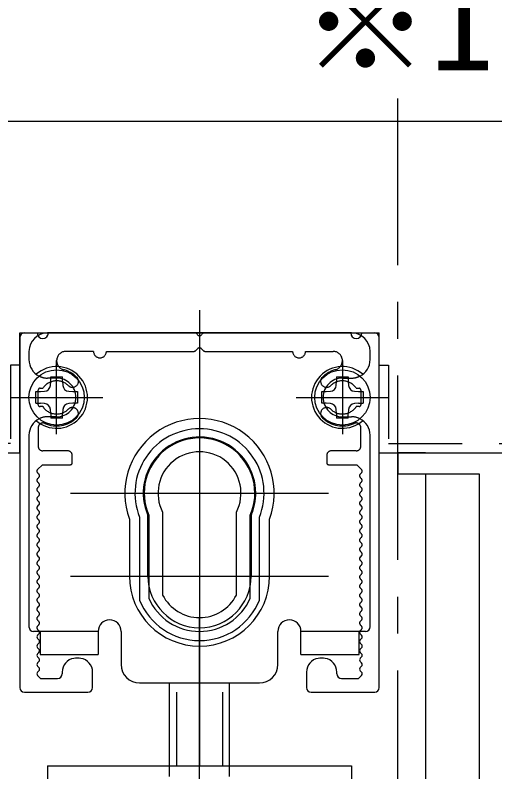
# Model space of a CAD drawing. Units: millimetres, scale not verified. Extents: x -800 to 800, y -554 to 554.
# Drawn here: x -475.2 to -423.2, y 371.4 to 453.6 of the extents above; entities that cross this region are included whole.
import ezdxf
from ezdxf.enums import TextEntityAlignment as Align

# ---------------------------------------------------------------- set-up
doc = ezdxf.new("R2010")
doc.units = ezdxf.units.MM
doc.header["$LTSCALE"] = 4
for name, pattern in [('CHAIN1', [8, 5, -1, 1, -1]), ('USER1', [19.05, 12.7, -6.35]), ('USER11', [14.01, 12, -1, 0.01, -1]), ('USER9', [3, 2, -1])]:
    doc.linetypes.add(name, pattern=pattern)
doc.layers.add('2-0', color=7, linetype='Continuous', lineweight=25)
doc.styles.add('ＭＳ ゴシック', font='')
doc.styles.get('ＭＳ ゴシック').set_extended_font_data('MS Gothic')

msp = doc.modelspace()

# ---------------------------------------------------------------- linework, layer by layer
at = {"layer": '2-0', "linetype": 'CHAIN1'}
msp.add_line((-433.699, 170.45), (-433.699, 444.516), dxfattribs=at)
at = {"layer": '2-0'}
for p, q in [((-490.699, 442.082), (-376.699, 442.082)), ((-474.199, 419.082), (-472.799, 419.082)), ((-438.699, 419.082), (-471.699, 419.082)), ((-471.599, 419.082), (-455.718, 419.082)), ((-469.599, 419.082), (-440.799, 419.082)), ((-440.799, 419.082), (-469.599, 419.082)), ((-454.679, 419.082), (-438.799, 419.082)), ((-437.599, 419.082), (-436.199, 419.082)), ((-435.699, 406.082), (-435.699, 419.082)), ((-474.699, 418.582), (-474.699, 380.582)), ((-435.699, 380.582), (-435.699, 418.582)), ((-473.699, 417.082), (-473.699, 416.182)), ((-436.699, 416.182), (-436.699, 417.082)), ((-471.329, 413.832), (-471.329, 414.332)), ((-471.329, 414.332), (-470.069, 414.332)), ((-470.069, 413.832), (-470.069, 414.332)), ((-440.329, 414.332), (-439.069, 414.332)), ((-440.329, 414.332), (-440.329, 413.832)), ((-439.069, 414.332), (-439.069, 413.832)), ((-471.362, 413.391), (-471.329, 413.832)), ((-470.069, 413.832), (-470.035, 413.391)), ((-440.362, 413.391), (-440.329, 413.832)), ((-439.069, 413.832), (-439.035, 413.391)), ((-472.949, 412.712), (-472.449, 412.712)), ((-472.949, 411.452), (-472.949, 412.712)), ((-472.449, 412.712), (-472.007, 412.746)), ((-469.39, 412.746), (-468.949, 412.712)), ((-468.949, 412.712), (-468.449, 412.712)), ((-468.449, 412.712), (-468.449, 411.452)), ((-441.949, 411.452), (-441.949, 412.712)), ((-441.949, 412.712), (-441.449, 412.712)), ((-441.449, 412.712), (-441.007, 412.746)), ((-438.39, 412.746), (-437.949, 412.712)), ((-437.949, 412.712), (-437.449, 412.712)), ((-437.449, 412.712), (-437.449, 411.452)), ((-472.949, 411.452), (-472.449, 411.452)), ((-472.007, 411.419), (-472.449, 411.452)), ((-471.329, 410.332), (-471.362, 410.774)), ((-470.035, 410.774), (-470.069, 410.332)), ((-468.949, 411.452), (-469.39, 411.419)), ((-468.449, 411.452), (-468.949, 411.452)), ((-441.449, 411.452), (-441.949, 411.452)), ((-441.007, 411.419), (-441.449, 411.452)), ((-440.329, 410.332), (-440.362, 410.774)), ((-439.035, 410.774), (-439.069, 410.332)), ((-437.949, 411.452), (-438.39, 411.419)), ((-437.949, 411.452), (-437.449, 411.452)), ((-471.329, 410.332), (-471.329, 409.832)), ((-470.069, 409.832), (-470.069, 410.332)), ((-440.329, 410.332), (-440.329, 409.832)), ((-439.069, 409.832), (-439.069, 410.332)), ((-470.069, 409.832), (-471.329, 409.832)), ((-439.069, 409.832), (-440.329, 409.832)), ((-473.699, 407.982), (-473.699, 387.182)), ((-436.699, 387.182), (-436.699, 407.982)), ((-488.699, 406.082), (-474.699, 406.082)), ((-435.699, 406.082), (-378.699, 406.082)), ((-433.699, 406.082), (-433.699, 403.782)), ((-430.699, 406.082), (-433.699, 406.082)), ((-433.699, 403.782), (-424.849, 403.782)), ((-430.699, 403.782), (-430.699, 200.582)), ((-424.849, 403.782), (-424.849, 356.082)), ((-459.199, 399.621), (-459.199, 390.621)), ((-451.199, 390.621), (-451.199, 399.621)), ((-449.699, 392.682), (-449.699, 399.284)), ((-462.799, 398.88), (-462.799, 392.682)), ((-461.699, 399.084), (-461.699, 390.084)), ((-448.699, 390.084), (-448.699, 399.084)), ((-447.599, 392.682), (-447.599, 398.88)), ((-449.699, 390.284), (-449.699, 392.682)), ((-472.499, 386.682), (-473.199, 386.682)), ((-472.772, 386.259), (-472.625, 386.405)), ((-466.199, 386.682), (-466.199, 384.182)), ((-463.699, 386.682), (-463.699, 383.082)), ((-446.699, 383.082), (-446.699, 386.682)), ((-444.199, 384.182), (-444.199, 386.682)), ((-437.199, 386.682), (-437.899, 386.682)), ((-437.772, 386.405), (-437.625, 386.259)), ((-472.625, 385.759), (-472.772, 385.905)), ((-472.772, 385.259), (-472.625, 385.405)), ((-437.625, 385.905), (-437.772, 385.759)), ((-437.772, 385.405), (-437.625, 385.259)), ((-472.625, 384.759), (-472.772, 384.905)), ((-437.625, 384.905), (-437.772, 384.759)), ((-472.772, 384.259), (-472.625, 384.405)), ((-472.625, 383.759), (-472.772, 383.905)), ((-437.772, 384.405), (-437.625, 384.259)), ((-437.625, 383.905), (-437.772, 383.759)), ((-472.772, 383.259), (-472.625, 383.405)), ((-472.625, 382.759), (-472.772, 382.905)), ((-437.772, 383.405), (-437.625, 383.259)), ((-437.625, 382.905), (-437.772, 382.759)), ((-472.772, 382.259), (-472.625, 382.405)), ((-470.099, 382.271), (-470.099, 382.082)), ((-466.799, 380.582), (-466.799, 382.271)), ((-443.599, 382.271), (-443.599, 380.582)), ((-440.299, 382.082), (-440.299, 382.271)), ((-437.772, 382.405), (-437.625, 382.259)), ((-472.449, 381.582), (-472.772, 381.905)), ((-472.449, 381.582), (-470.599, 381.582)), ((-439.799, 381.582), (-437.949, 381.582)), ((-437.625, 381.905), (-437.949, 381.582)), ((-461.699, 381.082), (-448.699, 381.082)), ((-458.449, 370.943), (-458.449, 381.082)), ((-451.949, 370.943), (-451.949, 381.082)), ((-474.199, 380.082), (-467.299, 380.082)), ((-457.699, 380.082), (-457.699, 372.082)), ((-455.199, 380.082), (-455.199, 372.082)), ((-452.699, 380.082), (-452.699, 372.082)), ((-443.099, 380.082), (-436.199, 380.082)), ((-471.699, 372.082), (-438.699, 372.082)), ((-471.699, 372.082), (-471.699, 200.582)), ((-438.699, 372.082), (-438.699, 200.582))]:
    msp.add_line(p, q, dxfattribs=at)
at = {"layer": '2-0', "linetype": 'USER11'}
for p, q in [((-455.199, 421.547), (-455.199, 376.547)), ((-455.199, 419.158), (-455.199, 415.158)), ((-470.699, 408.082), (-470.699, 416.082)), ((-455.199, 415.682), (-455.199, 387.682)), ((-439.699, 416.082), (-439.699, 408.082)), ((-475.699, 412.082), (-465.699, 412.082)), ((-444.699, 412.082), (-434.699, 412.082)), ((-455.199, 406.682), (-455.199, 378.682)), ((-469.199, 401.682), (-441.199, 401.682)), ((-466.903, 401.682), (-443.088, 401.682)), ((-455.199, 397.882), (-455.199, 387.482)), ((-469.199, 392.682), (-441.199, 392.682)), ((-465.023, 392.682), (-445.386, 392.682)), ((-455.199, 342.043), (-455.199, 388.243)), ((-455.199, 346.918), (-455.199, 372.743))]:
    msp.add_line(p, q, dxfattribs=at)
at = {"layer": '2-0', "linetype": 'USER1'}
for p, q in [((-455.411, 417.37), (-455.611, 417.17)), ((-454.786, 417.17), (-454.986, 417.37)), ((-466.699, 417.082), (-469.685, 417.082)), ((-465.299, 417.082), (-455.823, 417.082)), ((-454.574, 417.082), (-445.099, 417.082)), ((-443.699, 417.082), (-440.712, 417.082)), ((-470.699, 414.182), (-471.699, 414.182)), ((-439.699, 414.182), (-438.699, 414.182)), ((-472.699, 411.282), (-472.699, 412.882)), ((-472.499, 413.082), (-472.195, 413.082)), ((-438.202, 413.082), (-437.899, 413.082)), ((-437.699, 412.882), (-437.699, 411.282)), ((-472.195, 411.082), (-472.499, 411.082)), ((-437.899, 411.082), (-438.202, 411.082)), ((-470.699, 409.982), (-471.699, 409.982)), ((-439.699, 409.982), (-438.699, 409.982)), ((-472.699, 408.81), (-472.699, 406.782)), ((-437.699, 406.782), (-437.699, 408.81)), ((-469.499, 406.282), (-472.199, 406.282)), ((-438.199, 406.282), (-440.899, 406.282)), ((-468.999, 404.982), (-468.999, 405.782)), ((-441.399, 405.782), (-441.399, 404.982)), ((-472.772, 404.259), (-472.249, 404.782)), ((-472.249, 404.782), (-469.199, 404.782)), ((-441.199, 404.782), (-438.149, 404.782)), ((-438.149, 404.782), (-437.625, 404.259)), ((-472.625, 403.759), (-472.772, 403.905)), ((-472.772, 403.259), (-472.625, 403.405)), ((-437.625, 403.905), (-437.772, 403.759)), ((-437.772, 403.405), (-437.625, 403.259)), ((-472.625, 402.759), (-472.772, 402.905)), ((-437.625, 402.905), (-437.772, 402.759)), ((-472.772, 402.259), (-472.625, 402.405)), ((-472.625, 401.759), (-472.772, 401.905)), ((-437.772, 402.405), (-437.625, 402.259)), ((-437.625, 401.905), (-437.772, 401.759)), ((-472.772, 401.259), (-472.625, 401.405)), ((-472.625, 400.759), (-472.772, 400.905)), ((-437.772, 401.405), (-437.625, 401.259)), ((-437.625, 400.905), (-437.772, 400.759)), ((-472.772, 400.259), (-472.625, 400.405)), ((-437.772, 400.405), (-437.625, 400.259)), ((-472.625, 399.759), (-472.772, 399.905)), ((-472.772, 399.259), (-472.625, 399.405)), ((-460.799, 392.682), (-460.799, 399.263)), ((-449.599, 399.263), (-449.599, 392.682)), ((-437.625, 399.905), (-437.772, 399.759)), ((-437.772, 399.405), (-437.625, 399.259)), ((-472.625, 398.759), (-472.772, 398.905)), ((-437.625, 398.905), (-437.772, 398.759)), ((-472.772, 398.259), (-472.625, 398.405)), ((-472.625, 397.759), (-472.772, 397.905)), ((-437.772, 398.405), (-437.625, 398.259)), ((-437.625, 397.905), (-437.772, 397.759)), ((-472.772, 397.259), (-472.625, 397.405)), ((-472.625, 396.759), (-472.772, 396.905)), ((-437.772, 397.405), (-437.625, 397.259)), ((-437.625, 396.905), (-437.772, 396.759)), ((-472.772, 396.259), (-472.625, 396.405)), ((-437.772, 396.405), (-437.625, 396.259)), ((-472.625, 395.759), (-472.772, 395.905)), ((-472.772, 395.259), (-472.625, 395.405)), ((-437.625, 395.905), (-437.772, 395.759)), ((-437.772, 395.405), (-437.625, 395.259)), ((-472.625, 394.759), (-472.772, 394.905)), ((-472.772, 394.259), (-472.625, 394.405)), ((-437.625, 394.905), (-437.772, 394.759)), ((-437.772, 394.405), (-437.625, 394.259)), ((-472.625, 393.759), (-472.772, 393.905)), ((-437.625, 393.905), (-437.772, 393.759)), ((-472.772, 393.259), (-472.625, 393.405)), ((-472.625, 392.759), (-472.772, 392.905)), ((-437.772, 393.405), (-437.625, 393.259)), ((-437.625, 392.905), (-437.772, 392.759)), ((-472.772, 392.259), (-472.625, 392.405)), ((-472.625, 391.759), (-472.772, 391.905)), ((-437.772, 392.405), (-437.625, 392.259)), ((-437.625, 391.905), (-437.772, 391.759)), ((-472.772, 391.259), (-472.625, 391.405)), ((-437.772, 391.405), (-437.625, 391.259)), ((-472.625, 390.759), (-472.772, 390.905)), ((-472.772, 390.259), (-472.625, 390.405)), ((-437.625, 390.905), (-437.772, 390.759)), ((-437.772, 390.405), (-437.625, 390.259)), ((-472.625, 389.759), (-472.772, 389.905)), ((-472.772, 389.259), (-472.625, 389.405)), ((-437.625, 389.905), (-437.772, 389.759)), ((-437.772, 389.405), (-437.625, 389.259)), ((-472.625, 388.759), (-472.772, 388.905)), ((-437.625, 388.905), (-437.772, 388.759)), ((-472.772, 388.259), (-472.625, 388.405)), ((-472.625, 387.759), (-472.772, 387.905)), ((-437.772, 388.405), (-437.625, 388.259)), ((-437.625, 387.905), (-437.772, 387.759)), ((-472.772, 387.259), (-472.625, 387.405)), ((-437.772, 387.405), (-437.625, 387.259)), ((-472.625, 386.759), (-472.772, 386.905)), ((-466.204, 386.682), (-472.499, 386.682)), ((-437.899, 386.682), (-444.194, 386.682)), ((-437.625, 386.905), (-437.772, 386.759))]:
    msp.add_line(p, q, dxfattribs=at)
at = {"layer": '2-0', "linetype": 'USER9'}
for points in [[(-474.699, 415.582), (-475.699, 415.582), (-475.699, 407.082), (-486.784, 407.082), (-488.699, 408.996), (-488.699, 427.582)], [(-435.699, 415.582), (-434.699, 415.582), (-434.699, 407.082), (-380.613, 407.082), (-378.699, 408.996), (-378.699, 427.582)]]:
    msp.add_lwpolyline(points, dxfattribs=at)
at = {"layer": '2-0'}
for points in [[(-474.699, 406.082), (-474.699, 419.082), (-435.699, 419.082)], [(-460.699, 399.284), (-460.699, 392.682), (-460.699, 390.284)], [(-472.499, 386.682), (-472.499, 384.182), (-466.199, 384.182)], [(-444.199, 384.182), (-437.899, 384.182), (-437.899, 386.682)]]:
    msp.add_lwpolyline(points, dxfattribs=at)
for centre in [(-470.699, 412.082), (-439.699, 412.082)]:
    msp.add_circle(centre, 3, dxfattribs=at)
for centre, radius, start, end in [((-474.199, 418.582), 0.5, 90, 180), ((-471.699, 417.082), 2, 90, 180), ((-472.199, 419.082), 0.6, 180, 360), ((-455.718, 418.782), 0.3, 30, 90), ((-454.679, 418.782), 0.3, 90, 150), ((-438.199, 419.082), 0.6, 180, 360), ((-438.699, 417.082), 2, 360, 90), ((-436.199, 418.582), 0.5, 0, 90), ((-455.199, 419.082), 0.3, 210, 270), ((-455.199, 419.082), 0.3, 270, 330), ((-471.699, 416.182), 2, 180, 243.07007), ((-438.699, 416.182), 2, 296.92993, 360), ((-470.699, 412.082), 3.35, 228.58326, 131.41674), ((-439.699, 412.082), 3.35, 48.58326, 311.41674), ((-472.06, 413.444), 0.7, 274.33284, 355.66716), ((-469.337, 413.444), 0.7, 184.33284, 265.66716), ((-441.06, 413.444), 0.7, 274.33284, 355.66716), ((-438.337, 413.444), 0.7, 184.33284, 265.66716), ((-472.06, 410.721), 0.7, 4.33284, 85.66716), ((-469.337, 410.721), 0.7, 94.33284, 175.66716), ((-441.06, 410.721), 0.7, 4.33284, 85.66716), ((-438.337, 410.721), 0.7, 94.33284, 175.66716), ((-471.699, 407.982), 2, 116.92993, 180), ((-455.199, 401.682), 8.1, 339.76329, 200.23671), ((-438.699, 407.982), 2, 0, 63.07007), ((-455.199, 401.682), 7, 90, 201.78679), ((-455.199, 401.682), 7, 338.21321, 90), ((-455.199, 401.682), 6, 336.44354, 203.55646), ((-455.199, 401.682), 4.5, 332.73396, 207.26604), ((-455.199, 392.682), 7.6, 180, 360), ((-455.199, 392.682), 6, 203.55646, 336.44354), ((-455.199, 392.682), 4.5, 207.26604, 332.73396), ((-455.199, 392.682), 7, 201.78679, 270), ((-455.199, 392.682), 7, 270, 338.21321), ((-464.949, 386.682), 1.25, 360, 180), ((-445.449, 386.682), 1.25, 360, 180), ((-473.199, 387.182), 0.5, 180, 270), ((-437.199, 387.182), 0.5, 270, 360), ((-472.595, 386.082), 0.25, 135, 180), ((-472.802, 386.582), 0.25, 315, 360), ((-437.595, 386.582), 0.25, 180, 225), ((-437.802, 386.082), 0.25, 0, 45), ((-472.595, 386.082), 0.25, 180, 225), ((-472.802, 385.582), 0.25, 360, 45), ((-472.802, 385.582), 0.25, 315, 360), ((-437.595, 385.582), 0.25, 135, 180), ((-437.595, 385.582), 0.25, 180, 225), ((-437.802, 386.082), 0.25, 315, 360), ((-472.595, 385.082), 0.25, 135, 180), ((-472.595, 385.082), 0.25, 180, 225), ((-472.802, 384.582), 0.25, 360, 45), ((-472.802, 384.582), 0.25, 315, 360), ((-437.595, 384.582), 0.25, 135, 180), ((-437.595, 384.582), 0.25, 180, 225), ((-437.802, 385.082), 0.25, 0, 45), ((-437.802, 385.082), 0.25, 315, 0), ((-472.595, 384.082), 0.25, 135, 180), ((-472.595, 384.082), 0.25, 180, 225), ((-472.802, 383.582), 0.25, 0, 45), ((-468.599, 382.271), 1.5, 98.62693, 180), ((-468.449, 381.282), 2.5, 81.37307, 98.62693), ((-468.299, 382.271), 1.5, 360, 81.37307), ((-442.099, 382.271), 1.5, 98.62693, 180), ((-441.949, 381.282), 2.5, 81.37307, 98.62693), ((-441.799, 382.271), 1.5, 360, 81.37307), ((-437.595, 383.582), 0.25, 135, 180), ((-437.802, 384.082), 0.25, 360, 45), ((-437.802, 384.082), 0.25, 315, 0), ((-472.595, 383.082), 0.25, 135, 180), ((-472.595, 383.082), 0.25, 180, 225), ((-472.802, 383.582), 0.25, 315, 0), ((-461.699, 383.082), 2, 180, 270), ((-448.699, 383.082), 2, 270, 0), ((-437.595, 383.582), 0.25, 180, 225), ((-437.802, 383.082), 0.25, 0, 45), ((-437.802, 383.082), 0.25, 315, 360), ((-472.595, 382.082), 0.25, 135, 180), ((-472.595, 382.082), 0.25, 180, 225), ((-472.802, 382.582), 0.25, 360, 45), ((-472.802, 382.582), 0.25, 315, 360), ((-470.599, 382.082), 0.5, 270, 0), ((-439.799, 382.082), 0.5, 180, 270), ((-437.595, 382.582), 0.25, 135, 180), ((-437.595, 382.582), 0.25, 180, 225), ((-437.802, 382.082), 0.25, 360, 45), ((-437.802, 382.082), 0.25, 315, 0), ((-474.199, 380.582), 0.5, 180, 270), ((-467.299, 380.582), 0.5, 270, 0), ((-443.099, 380.582), 0.5, 180, 270), ((-436.199, 380.582), 0.5, 270, 0)]:
    msp.add_arc(centre, radius, start, end, dxfattribs=at)
at = {"layer": '2-0', "linetype": 'USER1'}
for centre, radius, start, end in [((-455.199, 417.158), 0.3, 90, 135), ((-455.199, 417.158), 0.3, 45, 90), ((-469.685, 416.069), 1.013, 90, 255.73753), ((-465.999, 417.082), 0.7, 180, 360), ((-455.823, 417.382), 0.3, 270, 315), ((-454.574, 417.382), 0.3, 225, 270), ((-444.399, 417.082), 0.7, 180, 360), ((-440.712, 416.069), 1.013, 284.26247, 90), ((-470.699, 412.082), 3.1, 45.58469, 75.73753), ((-439.699, 412.082), 3.1, 104.26247, 134.41531), ((-471.699, 416.182), 2, 243.07007, 270), ((-470.699, 412.082), 2.1, 270, 90), ((-468.984, 413.832), 0.65, 225.58469, 45.58469), ((-441.413, 413.832), 0.65, 134.41531, 314.41531), ((-439.699, 412.082), 2.1, 90, 270), ((-438.699, 416.182), 2, 270, 296.92993), ((-470.699, 412.082), 1.8, 45.58469, 146.25101), ((-439.699, 412.082), 1.8, 33.74899, 134.41531), ((-472.499, 412.882), 0.2, 90, 180), ((-437.899, 412.882), 0.2, 360, 90), ((-472.499, 411.282), 0.2, 180, 270), ((-470.699, 412.082), 1.8, 213.74899, 314.41531), ((-468.984, 410.332), 0.65, 314.41531, 134.41531), ((-441.413, 410.332), 0.65, 45.58469, 225.58469), ((-439.699, 412.082), 1.8, 225.58469, 326.25101), ((-437.899, 411.282), 0.2, 270, 0), ((-471.699, 407.982), 2, 90, 116.92993), ((-438.699, 407.982), 2, 63.07007, 90), ((-472.199, 408.81), 0.5, 65.37568, 180), ((-470.699, 412.082), 3.1, 245.37568, 314.41531), ((-439.699, 412.082), 3.1, 225.58469, 294.62432), ((-438.199, 408.81), 0.5, 0, 114.62432), ((-455.199, 401.682), 6.1, 0, 203.35984), ((-472.199, 406.782), 0.5, 180, 270), ((-438.199, 406.782), 0.5, 270, 0), ((-469.499, 405.782), 0.5, 360, 90), ((-440.899, 405.782), 0.5, 90, 180), ((-472.595, 404.082), 0.25, 135, 180), ((-469.199, 404.982), 0.2, 270, 360), ((-441.199, 404.982), 0.2, 180, 270), ((-437.802, 404.082), 0.25, 315, 45), ((-472.595, 404.082), 0.25, 180, 225), ((-472.802, 403.582), 0.25, 360, 45), ((-472.802, 403.582), 0.25, 315, 0), ((-437.595, 403.582), 0.25, 135, 180), ((-437.595, 403.582), 0.25, 180, 225), ((-472.595, 403.082), 0.25, 135, 180), ((-472.595, 403.082), 0.25, 180, 225), ((-472.802, 402.582), 0.25, 360, 45), ((-472.802, 402.582), 0.25, 315, 0), ((-437.595, 402.582), 0.25, 135, 180), ((-437.595, 402.582), 0.25, 180, 225), ((-437.802, 403.082), 0.25, 0, 45), ((-437.802, 403.082), 0.25, 315, 0), ((-472.595, 402.082), 0.25, 135, 180), ((-472.595, 402.082), 0.25, 180, 225), ((-472.802, 401.582), 0.25, 0, 45), ((-437.595, 401.582), 0.25, 135, 180), ((-437.802, 402.082), 0.25, 0, 45), ((-437.802, 402.082), 0.25, 315, 360), ((-472.595, 401.082), 0.25, 135, 180), ((-472.595, 401.082), 0.25, 180, 225), ((-472.802, 401.582), 0.25, 315, 360), ((-455.199, 401.682), 6.1, 336.64016, 0), ((-437.595, 401.582), 0.25, 180, 225), ((-437.802, 401.082), 0.25, 0, 45), ((-437.802, 401.082), 0.25, 315, 0), ((-472.595, 400.082), 0.25, 135, 180), ((-472.595, 400.082), 0.25, 180, 225), ((-472.802, 400.582), 0.25, 0, 45), ((-472.802, 400.582), 0.25, 315, 0), ((-437.595, 400.582), 0.25, 135, 180), ((-437.595, 400.582), 0.25, 180, 225), ((-437.802, 400.082), 0.25, 360, 45), ((-437.802, 400.082), 0.25, 315, 0), ((-472.595, 399.082), 0.25, 135, 180), ((-472.802, 399.582), 0.25, 360, 45), ((-472.802, 399.582), 0.25, 315, 360), ((-437.595, 399.582), 0.25, 135, 180), ((-437.595, 399.582), 0.25, 180, 225), ((-437.802, 399.082), 0.25, 360, 45), ((-472.595, 399.082), 0.25, 180, 225), ((-472.802, 398.582), 0.25, 315, 45), ((-437.595, 398.582), 0.25, 135, 225), ((-437.802, 399.082), 0.25, 315, 0), ((-472.595, 398.082), 0.25, 135, 180), ((-472.595, 398.082), 0.25, 180, 225), ((-472.802, 397.582), 0.25, 360, 45), ((-437.595, 397.582), 0.25, 135, 180), ((-437.802, 398.082), 0.25, 0, 45), ((-437.802, 398.082), 0.25, 315, 360), ((-472.595, 397.082), 0.25, 135, 180), ((-472.595, 397.082), 0.25, 180, 225), ((-472.802, 397.582), 0.25, 315, 360), ((-437.595, 397.582), 0.25, 180, 225), ((-437.802, 397.082), 0.25, 0, 45), ((-437.802, 397.082), 0.25, 315, 0), ((-472.595, 396.082), 0.25, 135, 180), ((-472.595, 396.082), 0.25, 180, 225), ((-472.802, 396.582), 0.25, 360, 45), ((-472.802, 396.582), 0.25, 315, 0), ((-437.595, 396.582), 0.25, 135, 180), ((-437.595, 396.582), 0.25, 180, 225), ((-437.802, 396.082), 0.25, 360, 45), ((-437.802, 396.082), 0.25, 315, 360), ((-472.595, 395.082), 0.25, 135, 180), ((-472.802, 395.582), 0.25, 0, 45), ((-472.802, 395.582), 0.25, 315, 360), ((-437.595, 395.582), 0.25, 135, 180), ((-437.595, 395.582), 0.25, 180, 225), ((-437.802, 395.082), 0.25, 360, 45), ((-472.595, 395.082), 0.25, 180, 225), ((-472.802, 394.582), 0.25, 360, 45), ((-472.802, 394.582), 0.25, 315, 0), ((-437.595, 394.582), 0.25, 135, 180), ((-437.595, 394.582), 0.25, 180, 225), ((-437.802, 395.082), 0.25, 315, 0), ((-472.595, 394.082), 0.25, 135, 180), ((-472.595, 394.082), 0.25, 180, 225), ((-472.802, 393.582), 0.25, 360, 45), ((-472.802, 393.582), 0.25, 315, 0), ((-437.595, 393.582), 0.25, 135, 180), ((-437.595, 393.582), 0.25, 180, 225), ((-437.802, 394.082), 0.25, 0, 45), ((-437.802, 394.082), 0.25, 315, 0), ((-472.595, 393.082), 0.25, 135, 180), ((-472.595, 393.082), 0.25, 180, 225), ((-472.802, 392.582), 0.25, 0, 45), ((-455.199, 392.682), 5.6, 180, 360), ((-437.595, 392.582), 0.25, 135, 180), ((-437.802, 393.082), 0.25, 360, 45), ((-437.802, 393.082), 0.25, 315, 360), ((-472.595, 392.082), 0.25, 135, 180), ((-472.595, 392.082), 0.25, 180, 225), ((-472.802, 392.582), 0.25, 315, 0), ((-437.595, 392.582), 0.25, 180, 225), ((-437.802, 392.082), 0.25, 0, 45), ((-437.802, 392.082), 0.25, 315, 360), ((-472.595, 391.082), 0.25, 135, 180), ((-472.595, 391.082), 0.25, 180, 225), ((-472.802, 391.582), 0.25, 0, 45), ((-472.802, 391.582), 0.25, 315, 0), ((-437.595, 391.582), 0.25, 135, 180), ((-437.595, 391.582), 0.25, 180, 225), ((-437.802, 391.082), 0.25, 360, 45), ((-437.802, 391.082), 0.25, 315, 360), ((-472.595, 390.082), 0.25, 135, 180), ((-472.802, 390.582), 0.25, 360, 45), ((-472.802, 390.582), 0.25, 315, 360), ((-437.595, 390.582), 0.25, 135, 180), ((-437.595, 390.582), 0.25, 180, 225), ((-437.802, 390.082), 0.25, 0, 45), ((-472.595, 390.082), 0.25, 180, 225), ((-472.802, 389.582), 0.25, 360, 45), ((-472.802, 389.582), 0.25, 315, 360), ((-437.595, 389.582), 0.25, 135, 180), ((-437.595, 389.582), 0.25, 180, 225), ((-437.802, 390.082), 0.25, 315, 360), ((-472.595, 389.082), 0.25, 135, 180), ((-472.595, 389.082), 0.25, 180, 225), ((-472.802, 388.582), 0.25, 360, 45), ((-472.802, 388.582), 0.25, 315, 360), ((-437.595, 388.582), 0.25, 135, 180), ((-437.595, 388.582), 0.25, 180, 225), ((-437.802, 389.082), 0.25, 0, 45), ((-437.802, 389.082), 0.25, 315, 0), ((-472.595, 388.082), 0.25, 135, 180), ((-472.595, 388.082), 0.25, 180, 225), ((-472.802, 387.582), 0.25, 0, 45), ((-437.595, 387.582), 0.25, 135, 180), ((-437.802, 388.082), 0.25, 0, 45), ((-437.802, 388.082), 0.25, 315, 0), ((-472.595, 387.082), 0.25, 135, 180), ((-472.595, 387.082), 0.25, 180, 225), ((-472.802, 387.582), 0.25, 315, 0), ((-437.595, 387.582), 0.25, 180, 225), ((-437.802, 387.082), 0.25, 360, 45), ((-437.802, 387.082), 0.25, 315, 360), ((-472.802, 386.582), 0.25, 0, 45), ((-437.595, 386.582), 0.25, 135, 180)]:
    msp.add_arc(centre, radius, start, end, dxfattribs=at)

# ---------------------------------------------------------------- texts
at = {"layer": '2-0', "style": 'ＭＳ ゴシック'}
msp.add_text('※1', height=10.26, dxfattribs=at).set_placement((-444.199, 444.516), align=Align.BOTTOM_LEFT)

doc.saveas('drawing.dxf')
